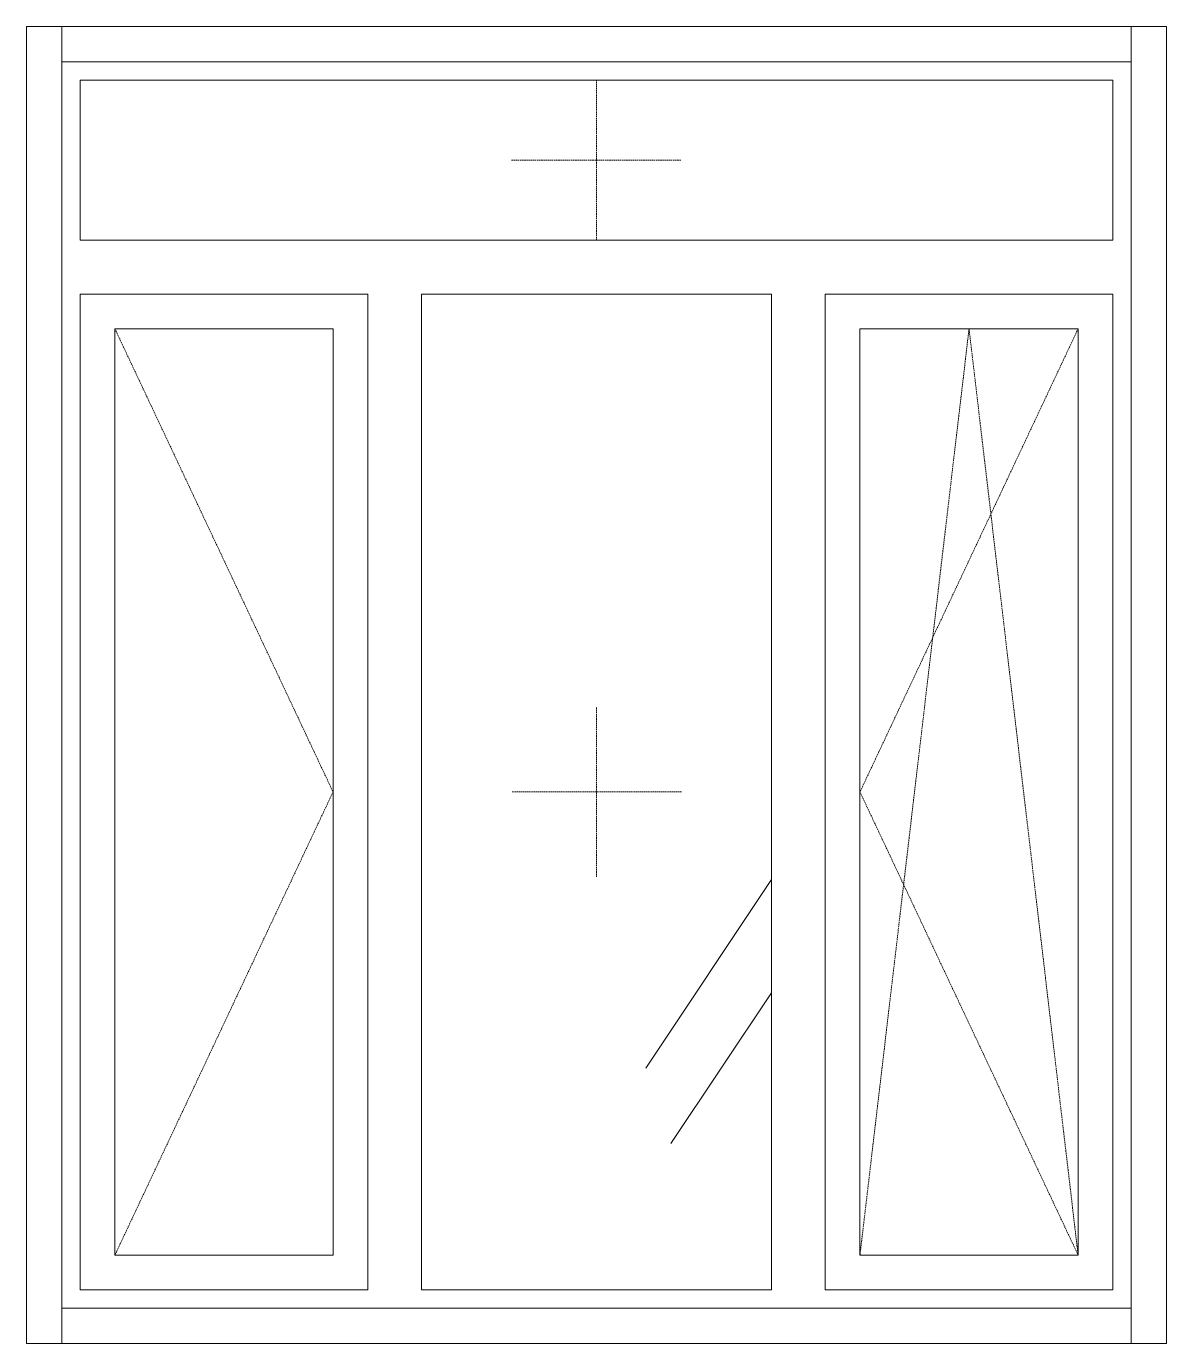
# Model space of a CAD drawing. Header units: millimetres. Extents: x -515342 to 330399, y -224905 to 507333.
# Drawn here: x 287768 to 289378, y 12878 to 14738 of the extents above; entities that cross this region are included whole.
import ezdxf

# ---------------------------------------------------------------- set-up
doc = ezdxf.new("R2010")
doc.units = ezdxf.units.MM
doc.linetypes.add('ASVP_Штриховая_ш2 п1', pattern=[3, 2, -1])
doc.layers.get('0').update_dxf_attribs({"lineweight": 0})
for name, color, linetype, lineweight in [('Витраж', 7, 'Continuous', 0), ('Окна', 7, 'Continuous', 0), ('Окна открывание', 7, 'Continuous', 0)]:
    doc.layers.add(name, color=color, linetype=linetype, lineweight=lineweight)
pattern_1 = [(236.31, (995.8, 1244.6), (-1777.9963, -3556.002), [641.067, -5769.603]), (236.31, (1031.34, 1137.9), (-1777.9963, -3556.002), [384.64, -6026.03]), (236.31, (818, 1137.9), (-1777.9963, -3556.002), [384.64, -6026.03])]

# ---------------------------------------------------------------- blocks, each defined once
blk = doc.blocks.new('Окно_ПВХ_3Створки_1Фрамуга-верх - АР_Окно_ОП_1820_h_х1570_3ст2фр-в-V74-О_АР_Эскиз_Фасад 1-12 копия 1')
at = {"layer": 'Окна'}
h = blk.add_hatch(dxfattribs=at)
h.set_pattern_fill('FP_1', color=256, style=0, pattern_type=2)
h.set_pattern_definition(pattern_1)
h.paths.add_polyline_path([(64570, 10935), (64878, 10935), (64878, 12243), (64570, 12243), (64570, 11076.7)])
at = {"layer": 'Окна открывание'}
h = blk.add_hatch(dxfattribs=at)
h.set_pattern_fill('FP_1', color=256, style=0, pattern_type=2)
h.set_pattern_definition(pattern_1)
h.paths.add_polyline_path([(65497, 10886), (65497, 12292), (65003, 12292), (65003, 10886), (65054.3, 10886)])
at = {"layer": 'Окна'}
for p, q in [((65979, 12594), (64521, 12594)), ((64521, 12594), (64521, 12368)), ((65979, 12368), (65979, 12594)), ((65979, 12368), (64521, 12368)), ((64927, 12292), (64521, 12292)), ((64521, 12292), (64521, 10886)), ((64927, 10886), (64927, 12292)), ((65497, 12292), (65003, 12292)), ((65003, 10886), (65003, 12292)), ((65497, 10886), (65497, 12292)), ((65979, 12292), (65573, 12292)), ((65573, 10886), (65573, 12292)), ((65979, 10886), (65979, 12292)), ((64570, 12243), (64570, 10935)), ((64878, 12243), (64570, 12243)), ((64878, 12243), (64878, 10935)), ((65622, 12243), (65622, 10935)), ((65930, 12243), (65622, 12243)), ((65930, 12243), (65930, 10935)), ((64570, 10935), (64878, 10935)), ((65622, 10935), (65930, 10935)), ((64521, 10886), (64927, 10886)), ((65003, 10886), (65497, 10886)), ((65573, 10886), (65979, 10886))]:
    blk.add_line(p, q, dxfattribs=at)
at = {"layer": 'Окна открывание', "linetype": 'ASVP_Штриховая_ш2 п1'}
for p, q in [((65250, 12368), (65250, 12594)), ((65130, 12481), (65370, 12481)), ((64570, 12243), (64878, 11589)), ((65776, 12243), (65622, 10935)), ((65930, 12243), (65622, 11589)), ((65930, 10935), (65776, 12243)), ((65250, 11469), (65250, 11709)), ((64878, 11589), (64570, 10935)), ((65370, 11589), (65130, 11589)), ((65622, 11589), (65930, 10935))]:
    blk.add_line(p, q, dxfattribs=at)
blk = doc.blocks.new('Прямоугольный импост - АР_Откос_Металлический_50х330 Белый Правый-9899488-О_АР_Эскиз_Фасад 1-12 копия 1')
at = {"layer": 'Витраж'}
for p, q in [((30162.6, 2570), (30162.6, 2620)), ((31672.6, 2620), (30162.6, 2620)), ((31672.6, 2620), (31672.6, 2570)), ((31672.6, 2570), (30162.6, 2570))]:
    blk.add_line(p, q, dxfattribs=at)
blk = doc.blocks.new('Прямоугольный импост - АР_Откос_Металлический_50х330 Белый Левый-9898756-О_АР_Эскиз_Фасад 1-12 копия 1')
at = {"layer": 'Витраж'}
for p, q in [((30162.6, 760), (30162.6, 810)), ((30162.6, 810), (31672.6, 810)), ((31672.6, 810), (31672.6, 760)), ((30162.6, 760), (31672.6, 760))]:
    blk.add_line(p, q, dxfattribs=at)
blk = doc.blocks.new('Прямоугольный импост - АР_Откос_Металлический_50х330 Белый Правый-9899489-О_АР_Эскиз_Фасад 1-12 копия 1')
at = {"layer": 'Витраж'}
for p, q in [((30112.6, 2620), (30162.6, 2620)), ((30112.6, 2620), (30112.6, 760)), ((30162.6, 2620), (30162.6, 760)), ((30162.6, 760), (30112.6, 760))]:
    blk.add_line(p, q, dxfattribs=at)
blk = doc.blocks.new('Прямоугольный импост - АР_Откос_Металлический_50х330 Белый Левый-9898757-О_АР_Эскиз_Фасад 1-12 копия 1')
at = {"layer": 'Витраж'}
for p, q in [((31672.6, 2620), (31722.6, 2620)), ((31672.6, 760), (31672.6, 2620)), ((31722.6, 760), (31722.6, 2620)), ((31722.6, 760), (31672.6, 760))]:
    blk.add_line(p, q, dxfattribs=at)
blk = doc.blocks.new('СД_Люблино_Фасады_rvt-1-О_АР_Эскиз_Фасад 1-12 копия 1')
at = {"layer": 'Витраж', "lineweight": 9}
for name in ['Прямоугольный импост - АР_Откос_Металлический_50х330 Белый Правый-9899489-О_АР_Эскиз_Фасад 1-12 копия 1', 'Прямоугольный импост - АР_Откос_Металлический_50х330 Белый Правый-9899488-О_АР_Эскиз_Фасад 1-12 копия 1', 'Прямоугольный импост - АР_Откос_Металлический_50х330 Белый Левый-9898757-О_АР_Эскиз_Фасад 1-12 копия 1', 'Прямоугольный импост - АР_Откос_Металлический_50х330 Белый Левый-9898756-О_АР_Эскиз_Фасад 1-12 копия 1']:
    blk.add_blockref(name, (34332.4, 10050), dxfattribs=at)
at = {"layer": 'Окна', "lineweight": 9}
blk.add_blockref('Окно_ПВХ_3Створки_1Фрамуга-верх - АР_Окно_ОП_1820_h_х1570_3ст2фр-в-V74-О_АР_Эскиз_Фасад 1-12 копия 1', (0, 0), dxfattribs=at)

msp = doc.modelspace()

# ---------------------------------------------------------------- block references
msp.add_blockref('СД_Люблино_Фасады_rvt-1-О_АР_Эскиз_Фасад 1-12 копия 1', (223323.3997, 2067.7355))

doc.saveas('drawing.dxf')
